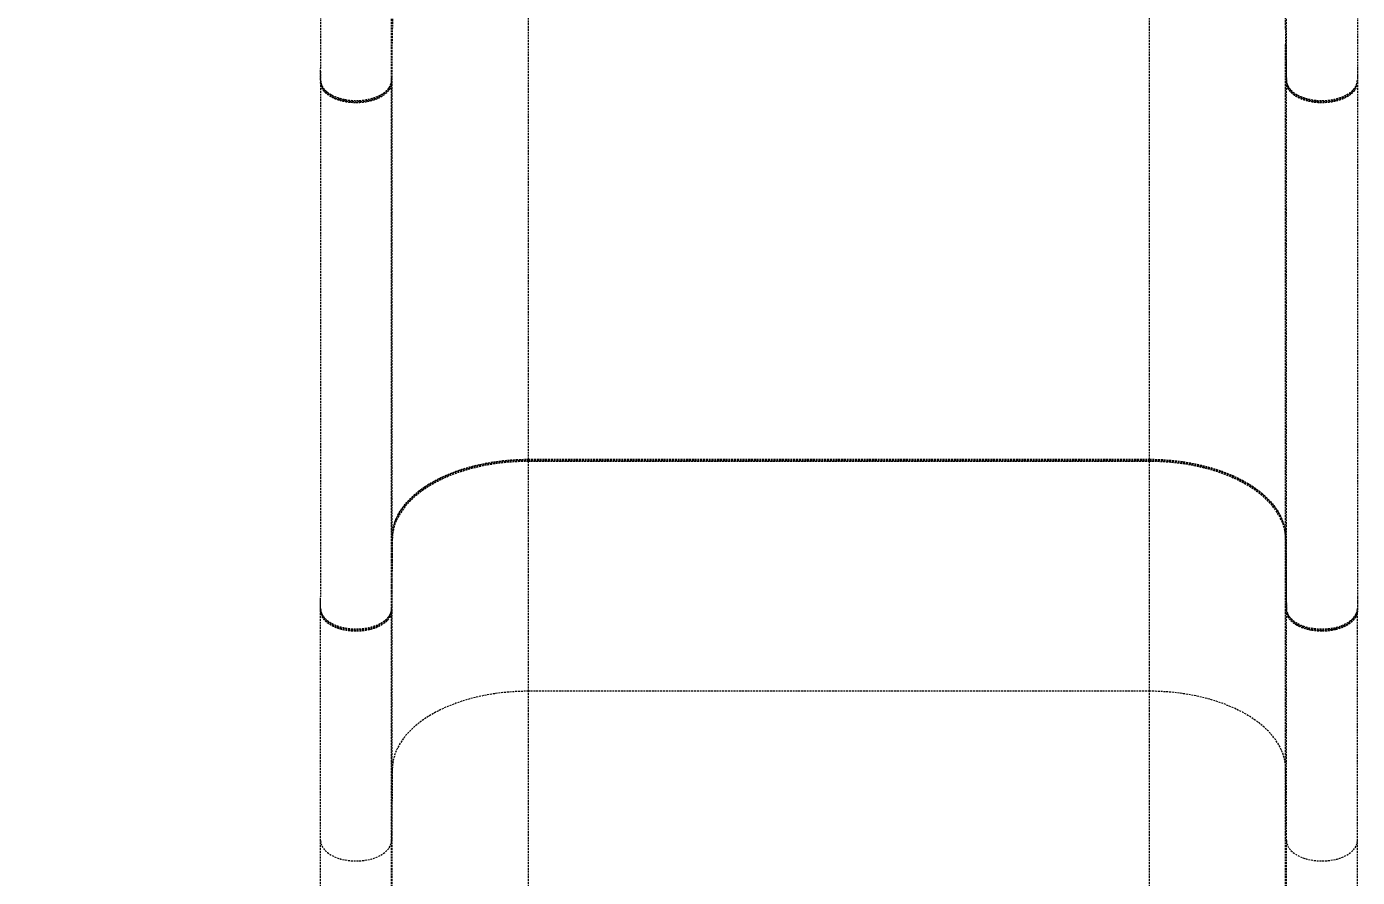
# Model space of a CAD drawing. Header units: millimetres. Extents: x -3036 to 2935, y -3673 to 3376.
# Drawn here: x -926 to -26, y -1135 to -560 of the extents above; entities that cross this region are included whole.
import ezdxf

# ---------------------------------------------------------------- set-up
doc = ezdxf.new("R2010")
doc.units = ezdxf.units.MM
doc.linetypes.add('HIDDEN', pattern=[1.905, 1.27, -0.635])
doc.layers.add('DIKOM_ОБЪЕКТ', color=7, linetype='Continuous')
doc.layers.add('DIKOM_РАЗМЕР_ОБЪЕКТА', color=7, linetype='Continuous')
doc.styles.add('style1', font='arialbd.ttf', dxfattribs={"width": 0.8})
doc.dimstyles.new('1-50', dxfattribs={"dimtxt": 300, "dimasz": 200, "dimexe": 100, "dimexo": 0, "dimgap": 100, "dimtad": 1, "dimtoh": 1, "dimtxsty": 'style1', "dimcen": 200, "dimclrd": 7, "dimclre": 7, "dimclrt": 7, "dimadec": 1, "dimazin": 2, "dimtfac": 1, "dimtmove": 0, "dimatfit": 2, "dimfxl": 0, "dimlwd": 25, "dimlwe": 18, "dimarcsym": 0})

# ---------------------------------------------------------------- blocks, each defined once
blk = doc.blocks.new('*D23')
at = {"layer": 'Defpoints', "color": 0, "transparency": 16777216}
for p in [(-1145.49, 1045), (-327.92, 1045), (-300.07, -1672.46)]:
    blk.add_point(p, dxfattribs=at)
at = {"layer": 'DIKOM_РАЗМЕР_ОБЪЕКТА', "color": 7, "lineweight": 18, "transparency": 16777216}
for p, q in [((-327.92, 1045), (-1245.49, 1045)), ((-300.07, -1672.46), (-1245.49, -1672.46))]:
    blk.add_line(p, q, dxfattribs=at)
at = {"layer": 'DIKOM_РАЗМЕР_ОБЪЕКТА', "color": 7, "lineweight": 25, "transparency": 16777216}
blk.add_line((-1145.49, -1472.46), (-1145.49, 845), dxfattribs=at)
at = {"layer": 'DIKOM_РАЗМЕР_ОБЪЕКТА', "color": 7, "transparency": 16777216}
for points in [[(-1178.82, 845), (-1112.15, 845), (-1145.49, 1045)], [(-1178.82, -1472.46), (-1112.15, -1472.46), (-1145.49, -1672.46)]]:
    blk.add_solid(points, dxfattribs=at)
at = {"layer": 'DIKOM_РАЗМЕР_ОБЪЕКТА', "color": 7, "transparency": 16777216, "insert": (-1398.66, -236.51), "char_height": 300, "attachment_point": 5, "rotation": 90, "style": 'style1'}
blk.add_mtext('2700', dxfattribs=at)

msp = doc.modelspace()

# ---------------------------------------------------------------- linework, layer by layer
at = {"layer": 'DIKOM_ОБЪЕКТ', "color": 7, "linetype": 'HIDDEN', "lineweight": 15}
for p, q in [((-727.074, -494.526), (-727.074, -588.728)), ((-679.074, -596.571), (-679.074, -494.526)), ((-74.074, -596.571), (-74.074, -494.526)), ((-26.074, -494.526), (-26.074, -588.728)), ((-586.572, -852.772), (-586.572, -497.129)), ((-166.575, -852.772), (-166.575, -497.129)), ((-679.074, -596.571), (-678.072, -548.391)), ((-75.075, -548.391), (-74.074, -596.571)), ((-678.57, -905.227), (-678.57, -572.357)), ((-74.577, -905.227), (-74.577, -572.357)), ((-727.074, -596.571), (-727.074, -588.728)), ((-727.074, -590.367), (-727.074, -598.078)), ((-26.074, -588.728), (-26.074, -596.571)), ((-26.074, -590.367), (-26.074, -598.078)), ((-727.074, -598.078), (-727.074, -945.878)), ((-679.074, -598.078), (-679.09, -598.309)), ((-679.042, -595.068), (-679.074, -598.078)), ((-679.074, -953.721), (-679.074, -598.078)), ((-74.074, -598.078), (-74.105, -595.068)), ((-74.074, -953.721), (-74.074, -598.078)), ((-26.074, -598.078), (-26.074, -945.878)), ((-586.572, -852.772), (-166.575, -852.772)), ((-586.572, -852.772), (-586.572, -852.985)), ((-586.572, -852.985), (-166.575, -852.985)), ((-586.572, -852.985), (-586.572, -853.532)), ((-586.572, -854.279), (-586.572, -853.532)), ((-586.572, -853.532), (-166.575, -853.532)), ((-586.572, -1009.579), (-586.572, -854.279)), ((-166.575, -854.279), (-586.572, -854.279)), ((-166.575, -852.772), (-166.575, -852.985)), ((-166.575, -853.532), (-166.575, -852.985)), ((-166.575, -854.279), (-166.575, -853.532)), ((-166.575, -1009.579), (-166.575, -854.279)), ((-678.57, -906.734), (-679.074, -955.229)), ((-678.57, -906.734), (-678.573, -906.672)), ((-678.57, -1062.033), (-678.57, -906.734)), ((-74.577, -905.227), (-74.074, -953.721)), ((-74.074, -955.229), (-74.577, -906.734)), ((-74.577, -1062.033), (-74.577, -906.734)), ((-727.074, -953.722), (-727.074, -945.878)), ((-727.074, -955.229), (-727.074, -947.517)), ((-679.074, -953.736), (-679.074, -953.721)), ((-74.074, -953.747), (-74.074, -953.749)), ((-26.074, -945.878), (-26.074, -953.722)), ((-26.074, -947.517), (-26.074, -955.229)), ((-727.074, -1110.528), (-727.074, -955.229)), ((-679.074, -1110.528), (-679.074, -955.229)), ((-74.074, -1110.528), (-74.074, -955.229)), ((-26.074, -955.229), (-26.091, -955.507)), ((-26.074, -1110.528), (-26.074, -955.229)), ((-50.074, -968.994), (-50.074, -968.247)), ((-166.575, -1009.579), (-586.572, -1009.579)), ((-586.572, -1282.601), (-586.572, -1009.579)), ((-166.575, -1282.601), (-166.575, -1009.579)), ((-678.57, -1062.033), (-679.074, -1110.528)), ((-678.57, -1282.601), (-678.57, -1062.033)), ((-74.074, -1110.528), (-74.577, -1062.033)), ((-74.577, -1282.601), (-74.577, -1062.033)), ((-727.074, -1282.601), (-727.074, -1110.528)), ((-679.074, -1282.601), (-679.074, -1110.528)), ((-74.074, -1282.601), (-74.074, -1110.528)), ((-26.074, -1282.601), (-26.074, -1110.528))]:
    msp.add_line(p, q, dxfattribs=at)
at = {"layer": 'DIKOM_ОБЪЕКТ', "color": 7, "linetype": 'HIDDEN', "lineweight": 15, "flags": 128}
for points in [[(-677.191, -896.434), (-677.138, -896.277), (-675.849, -893.048), (-674.211, -889.871), (-672.229, -886.759), (-669.912, -883.724), (-667.268, -880.779), (-664.308, -877.934), (-661.044, -875.2), (-657.488, -872.59), (-653.655, -870.112), (-649.558, -867.776), (-645.215, -865.592), (-640.642, -863.568), (-635.858, -861.712), (-630.88, -860.031), (-625.729, -858.532), (-620.425, -857.221), (-614.988, -856.103), (-609.439, -855.182), (-603.801, -854.462), (-598.096, -853.946), (-592.345, -853.635), (-586.572, -853.532)], [(-586.572, -854.279), (-592.327, -854.382), (-598.059, -854.692), (-603.747, -855.207), (-609.367, -855.924), (-614.897, -856.842), (-620.317, -857.957), (-625.605, -859.264), (-630.74, -860.758), (-635.701, -862.433), (-640.471, -864.283), (-645.029, -866.301), (-649.358, -868.478), (-653.442, -870.806), (-657.263, -873.276), (-660.808, -875.879), (-664.062, -878.603), (-667.012, -881.439), (-669.647, -884.376), (-671.957, -887.401), (-673.933, -890.503), (-675.566, -893.67), (-675.904, -894.433)], [(-660.96, -874.492), (-660.808, -874.372), (-657.263, -871.769), (-653.442, -869.299), (-649.358, -866.971), (-645.029, -864.794), (-640.471, -862.776), (-635.701, -860.926), (-630.74, -859.251), (-625.605, -857.757), (-620.317, -856.45), (-614.897, -855.335), (-609.367, -854.417), (-603.747, -853.7), (-598.059, -853.185), (-592.327, -852.875), (-586.572, -852.772)], [(-166.575, -852.772), (-160.82, -852.875), (-155.088, -853.185), (-149.401, -853.7), (-143.781, -854.417), (-138.25, -855.335), (-132.83, -856.45), (-127.542, -857.757), (-122.408, -859.251), (-117.446, -860.926), (-112.676, -862.776), (-108.118, -864.794), (-103.789, -866.971), (-99.705, -869.299), (-95.884, -871.769), (-92.339, -874.372), (-90.468, -875.894)], [(-166.575, -853.532), (-160.802, -853.635), (-155.051, -853.946), (-149.346, -854.462), (-143.708, -855.182), (-138.16, -856.103), (-132.723, -857.221), (-127.418, -858.532), (-122.267, -860.031), (-117.289, -861.712), (-112.505, -863.568), (-107.932, -865.592), (-103.589, -867.776), (-99.492, -870.112), (-95.659, -872.59), (-92.103, -875.2), (-88.839, -877.934), (-85.879, -880.779), (-83.235, -883.724), (-80.918, -886.759), (-78.936, -889.871), (-77.298, -893.048), (-76.009, -896.277), (-75.956, -896.434)], [(-77.59, -893.649), (-79.214, -890.503), (-81.19, -887.401), (-83.5, -884.376), (-86.135, -881.439), (-89.085, -878.603), (-92.339, -875.879), (-95.884, -873.276), (-99.705, -870.806), (-103.789, -868.478), (-108.118, -866.301), (-112.676, -864.283), (-117.446, -862.433), (-122.408, -860.758), (-127.542, -859.264), (-132.83, -857.957), (-138.25, -856.842), (-143.781, -855.924), (-149.401, -855.207), (-155.088, -854.692), (-160.82, -854.382), (-166.575, -854.279)], [(-678.57, -905.227), (-678.356, -901.927), (-677.782, -898.641), (-676.851, -895.382), (-675.566, -892.163), (-673.933, -888.996), (-671.957, -885.894), (-669.647, -882.869), (-667.012, -879.932), (-664.062, -877.096), (-660.96, -874.492)], [(-90.468, -875.894), (-89.085, -877.096), (-86.135, -879.932), (-83.5, -882.869), (-81.19, -885.894), (-79.214, -888.996), (-77.581, -892.163), (-76.296, -895.382), (-75.365, -898.641), (-74.791, -901.927), (-74.577, -905.227)], [(-679.074, -953.721), (-679.068, -953.148), (-679.044, -950.854), (-678.949, -941.677), (-678.57, -905.227)], [(-74.577, -906.734), (-74.572, -906.654), (-74.563, -906.596)], [(-74.074, -953.747), (-73.879, -955.471), (-73.309, -957.168), (-72.374, -958.81), (-71.087, -960.372), (-69.469, -961.829), (-67.546, -963.159), (-65.347, -964.34), (-62.908, -965.354), (-60.266, -966.184), (-57.464, -966.818), (-54.546, -967.246), (-51.557, -967.461), (-48.545, -967.459), (-45.557, -967.241), (-42.64, -966.81), (-39.84, -966.173), (-37.202, -965.34), (-34.766, -964.324), (-32.571, -963.14), (-30.652, -961.809), (-29.039, -960.35), (-27.757, -958.786), (-26.827, -957.143), (-26.263, -955.446), (-26.074, -953.722)], [(-586.572, -1009.579), (-592.327, -1009.682), (-598.059, -1009.992), (-603.747, -1010.506), (-609.367, -1011.224), (-614.897, -1012.142), (-620.317, -1013.256), (-625.605, -1014.563), (-630.74, -1016.057), (-635.701, -1017.733), (-640.471, -1019.583), (-645.029, -1021.6), (-649.358, -1023.778), (-653.442, -1026.106), (-657.263, -1028.576), (-660.808, -1031.179), (-664.062, -1033.903), (-667.012, -1036.739), (-669.647, -1039.675), (-671.957, -1042.7), (-673.933, -1045.802), (-675.566, -1048.969), (-676.851, -1052.188), (-677.782, -1055.447), (-678.356, -1058.733), (-678.57, -1062.033)], [(-74.577, -1062.033), (-74.791, -1058.733), (-75.365, -1055.447), (-76.296, -1052.188), (-77.581, -1048.969), (-79.214, -1045.802), (-81.19, -1042.7), (-83.5, -1039.675), (-86.135, -1036.739), (-89.085, -1033.903), (-92.339, -1031.179), (-95.884, -1028.576), (-99.705, -1026.106), (-103.789, -1023.778), (-108.118, -1021.6), (-112.676, -1019.583), (-117.446, -1017.733), (-122.408, -1016.057), (-127.542, -1014.563), (-132.83, -1013.256), (-138.25, -1012.142), (-143.781, -1011.224), (-149.401, -1010.506), (-155.088, -1009.992), (-160.82, -1009.682), (-166.575, -1009.579)], [(-727.074, -1110.528), (-726.884, -1112.253), (-726.32, -1113.951), (-725.388, -1115.596), (-724.105, -1117.16), (-722.49, -1118.619), (-720.569, -1119.951), (-718.372, -1121.135), (-715.933, -1122.151), (-713.292, -1122.984), (-710.49, -1123.62), (-707.571, -1124.05), (-704.581, -1124.267), (-701.567, -1124.267), (-698.576, -1124.05), (-695.657, -1123.62), (-692.855, -1122.984), (-690.214, -1122.151), (-687.775, -1121.135), (-685.578, -1119.951), (-683.657, -1118.619), (-682.042, -1117.16), (-680.759, -1115.596), (-679.828, -1113.951), (-679.263, -1112.253), (-679.074, -1110.528)], [(-74.074, -1110.528), (-73.884, -1112.253), (-73.32, -1113.951), (-72.388, -1115.596), (-71.105, -1117.16), (-69.49, -1118.619), (-67.569, -1119.951), (-65.372, -1121.135), (-62.933, -1122.151), (-60.292, -1122.984), (-57.49, -1123.62), (-54.571, -1124.05), (-51.581, -1124.267), (-48.567, -1124.267), (-45.576, -1124.05), (-42.657, -1123.62), (-39.855, -1122.984), (-37.214, -1122.151), (-34.775, -1121.135), (-32.578, -1119.951), (-30.657, -1118.619), (-29.042, -1117.16), (-27.759, -1115.596), (-26.828, -1113.951), (-26.263, -1112.253), (-26.074, -1110.528)]]:
    msp.add_lwpolyline(points, dxfattribs=at)
at = {"layer": 'DIKOM_ОБЪЕКТ', "color": 7, "linetype": 'HIDDEN', "lineweight": 15}
for centre, radius, start, end in [((-726.32, -598.096), 0.754, 127.687144, 178.665095), ((-26.827, -598.095), 0.754, 1.31565, 52.332111), ((-646.594, -907.225), 31.98, 156.42236, 179.120925), ((-107.15, -907.346), 32.578, 1.076985, 24.862283), ((-726.359, -955.235), 0.714, 143.742314, 179.446968), ((-26.774, -955.232), 0.7, 0.304995, 28.907669), ((-65.6, -965.011), 1.445, 148.878301, 178.074503), ((-56.463, -967.997), 2.796, 163.687286, 178.958433), ((-43.687, -967.998), 2.798, 1.048523, 16.305758)]:
    msp.add_arc(centre, radius, start, end, dxfattribs=at)
msp.add_ellipse((-50.074, -929.659), major_axis=(22.899, 27.123), ratio=0.2649316, start_param=2.8375256, end_param=2.8393904, dxfattribs=at)
for points, knots in [([(-727.074, -596.571), (-726.96, -597.601), (-726.768, -599.342), (-725.444, -601.698), (-723.753, -603.681), (-721.435, -605.537), (-718.565, -607.171), (-715.227, -608.519), (-711.502, -609.534), (-707.402, -610.19), (-703.399, -610.395), (-699.655, -610.246), (-696.112, -609.804), (-692.504, -609.003), (-689.031, -607.818), (-685.926, -606.294), (-683.334, -604.518), (-681.279, -602.492), (-679.956, -600.453), (-679.204, -598.455), (-679.117, -597.203), (-679.074, -596.571)], [0, 0, 0, 0, 0.0712648, 0.1205181, 0.171, 0.2239263, 0.2783878, 0.3313135, 0.3857743, 0.441932, 0.4999341, 0.5449785, 0.5909557, 0.6438823, 0.6983426, 0.7512695, 0.8057298, 0.8586564, 0.9131184, 0.9561539, 1, 1, 1, 1]), ([(-679.09, -598.309), (-679.104, -598.608), (-679.149, -599.562), (-679.608, -601.171), (-680.67, -603.171), (-682.373, -605.173), (-684.73, -607.056), (-687.632, -608.702), (-690.945, -610.034), (-694.633, -611.034), (-697.591, -611.512), (-700.681, -611.808), (-703.913, -611.909), (-708.091, -611.613), (-712.074, -610.909), (-715.687, -609.869), (-718.972, -608.477), (-721.778, -606.808), (-724.08, -604.874), (-725.764, -602.75), (-726.864, -600.46), (-727.003, -598.88), (-727.074, -598.078)], [0, 0, 0, 0, 0.02089845, 0.06660937, 0.11328598, 0.16649432, 0.22124538, 0.27445369, 0.32920403, 0.38241192, 0.4371626, 0.45154801, 0.50787238, 0.56603591, 0.61924418, 0.67399624, 0.72720376, 0.78195539, 0.83516258, 0.8899138, 0.94413851, 1, 1, 1, 1]), ([(-726.445, -599.685), (-726.435, -599.747), (-726.312, -600.571), (-725.455, -602.104), (-723.839, -604.201), (-721.573, -606.106), (-718.791, -607.762), (-715.566, -609.135), (-711.981, -610.168), (-708.071, -610.864), (-703.926, -611.158), (-700.732, -611.063), (-697.676, -610.771), (-694.756, -610.299), (-691.125, -609.321), (-687.838, -607.999), (-684.978, -606.385), (-682.633, -604.515), (-680.973, -602.545), (-680.017, -600.884), (-679.789, -599.918), (-679.714, -599.6)], [0, 0, 0, 0, 0.004884, 0.0646022, 0.1243222, 0.1840414, 0.2437636, 0.3034859, 0.3632066, 0.4229302, 0.4862623, 0.5495943, 0.5655081, 0.625229, 0.6849514, 0.7446725, 0.8043933, 0.8641119, 0.9238298, 0.9749374, 1, 1, 1, 1]), ([(-74.074, -596.571), (-74.031, -597.196), (-73.944, -598.457), (-73.195, -600.444), (-71.864, -602.497), (-69.829, -604.505), (-67.214, -606.299), (-64.138, -607.809), (-60.634, -609.005), (-57.055, -609.801), (-53.49, -610.246), (-49.827, -610.393), (-45.848, -610.198), (-41.813, -609.568), (-38.052, -608.563), (-34.727, -607.241), (-31.811, -605.603), (-29.485, -603.768), (-27.751, -601.767), (-26.391, -599.394), (-26.191, -597.617), (-26.074, -596.571)], [0, 0, 0, 0, 0.0433568, 0.0875433, 0.1404703, 0.1949315, 0.2478583, 0.3023192, 0.3552456, 0.4097066, 0.4544305, 0.5000672, 0.5555194, 0.612746, 0.6656721, 0.7201338, 0.7730605, 0.8275219, 0.876955, 0.9276306, 1, 1, 1, 1]), ([(-26.074, -598.078), (-26.085, -598.393), (-26.125, -599.471), (-26.636, -601.321), (-27.904, -603.52), (-29.823, -605.59), (-32.296, -607.422), (-35.298, -609.01), (-38.807, -610.316), (-42.844, -611.289), (-47.078, -611.811), (-51.284, -611.89), (-55.267, -611.586), (-59.152, -610.891), (-62.758, -609.843), (-66.035, -608.446), (-68.831, -606.771), (-71.12, -604.832), (-72.786, -602.712), (-73.869, -600.434), (-74.005, -598.871), (-74.074, -598.078)], [0, 0, 0, 0, 0.0218815, 0.0748088, 0.1292702, 0.1821972, 0.2366594, 0.2895861, 0.3440481, 0.4025066, 0.4630575, 0.5154966, 0.5694267, 0.6223536, 0.6768154, 0.7297423, 0.7842047, 0.8371321, 0.8915934, 0.9450069, 1, 1, 1, 1]), ([(-73.488, -599.438), (-73.471, -599.567), (-73.351, -600.458), (-72.489, -602.06), (-70.877, -604.16), (-68.625, -606.069), (-65.852, -607.731), (-62.636, -609.11), (-59.057, -610.15), (-55.241, -610.838), (-51.288, -611.14), (-47.158, -611.068), (-42.959, -610.55), (-38.983, -609.601), (-35.496, -608.301), (-32.538, -606.746), (-30.077, -604.926), (-28.217, -602.893), (-27.125, -601.195), (-26.884, -600.175), (-26.822, -599.912)], [0, 0, 0, 0, 0.0101228, 0.0699566, 0.129788, 0.1896198, 0.2494551, 0.30929, 0.3691257, 0.4289618, 0.4882291, 0.5474964, 0.6138039, 0.6801111, 0.7399446, 0.7997786, 0.8596093, 0.9194403, 0.9792726, 1, 1, 1, 1]), ([(-661.041, -874.717), (-660.065, -873.967), (-658.018, -872.395), (-654.594, -870.136), (-650.853, -867.919), (-646.885, -865.833), (-642.712, -863.882), (-638.345, -862.074), (-633.8, -860.415), (-629.093, -858.911), (-624.239, -857.567), (-619.255, -856.387), (-614.16, -855.376), (-608.969, -854.538), (-603.7, -853.875), (-598.373, -853.39), (-593.1, -853.09), (-589.159, -852.992), (-587.014, -852.986), (-586.572, -852.985)], [0, 0, 0, 0, 0.0565185, 0.1185982, 0.1806752, 0.2427522, 0.3048323, 0.3669155, 0.429004, 0.491097, 0.5531948, 0.6152971, 0.6774043, 0.7395145, 0.801628, 0.8637437, 0.9258614, 0.9847157, 1, 1, 1, 1]), ([(-166.575, -852.985), (-165.63, -852.99), (-162.888, -853.005), (-158.355, -853.167), (-152.999, -853.531), (-147.689, -854.076), (-142.444, -854.797), (-137.283, -855.693), (-132.222, -856.76), (-127.28, -857.995), (-122.473, -859.393), (-117.817, -860.95), (-113.33, -862.659), (-109.026, -864.515), (-104.919, -866.512), (-101.027, -868.642), (-97.352, -870.896), (-93.942, -873.277), (-91.624, -875.023), (-90.526, -876.002), (-90.396, -876.118)], [0, 0, 0, 0, 0.03157242, 0.09161471, 0.15166236, 0.21170844, 0.27175229, 0.33179363, 0.39183124, 0.45186468, 0.51189354, 0.57191706, 0.63193508, 0.6919474, 0.75195371, 0.81195488, 0.87195123, 0.9319448, 0.99193774, 1, 1, 1, 1]), ([(-727.074, -953.722), (-727.015, -954.449), (-726.896, -955.939), (-725.907, -958.156), (-724.304, -960.283), (-722.068, -962.243), (-719.318, -963.944), (-716.08, -965.368), (-712.504, -966.451), (-708.626, -967.181), (-704.626, -967.524), (-700.545, -967.477), (-696.573, -967.041), (-692.75, -966.221), (-689.253, -965.056), (-686.118, -963.556), (-683.492, -961.793), (-681.397, -959.783), (-680.02, -957.732), (-679.218, -955.691), (-679.122, -954.392), (-679.074, -953.736)], [0, 0, 0, 0, 0.0504758, 0.1034187, 0.1578969, 0.2108389, 0.2653175, 0.3182601, 0.3727373, 0.4256814, 0.4801592, 0.5331024, 0.5875795, 0.6405218, 0.6950001, 0.7479438, 0.8024211, 0.8553645, 0.9098418, 0.9544688, 1, 1, 1, 1]), ([(-74.074, -953.722), (-74.074, -953.724), (-74.074, -953.732), (-74.074, -953.74), (-74.074, -953.746)], [0, 0, 0, 0, 0.2463838, 1, 1, 1, 1]), ([(-679.074, -955.229), (-679.119, -955.866), (-679.21, -957.142), (-679.975, -959.152), (-681.328, -961.204), (-683.383, -963.216), (-686.004, -964.995), (-689.101, -966.504), (-692.602, -967.685), (-696.183, -968.474), (-699.706, -968.904), (-703.059, -969.039), (-706.639, -968.899), (-710.364, -968.41), (-714.122, -967.524), (-717.56, -966.283), (-720.595, -964.733), (-723.122, -962.91), (-725.011, -960.957), (-726.26, -958.953), (-726.957, -957.059), (-727.037, -955.806), (-727.074, -955.229)], [0, 0, 0, 0, 0.0442674, 0.0885354, 0.1422213, 0.1959078, 0.2495937, 0.3032804, 0.3569657, 0.4106528, 0.4553253, 0.4999999, 0.5441058, 0.5977915, 0.6514772, 0.7051636, 0.7588508, 0.8125367, 0.8662223, 0.9130916, 0.9599604, 1, 1, 1, 1]), ([(-726.6, -956.296), (-726.598, -956.316), (-726.525, -957.001), (-725.951, -958.327), (-724.751, -960.308), (-722.875, -962.237), (-720.382, -964.038), (-717.383, -965.569), (-713.987, -966.795), (-710.275, -967.67), (-706.595, -968.153), (-703.06, -968.291), (-699.748, -968.157), (-696.267, -967.733), (-692.73, -966.954), (-689.271, -965.787), (-686.212, -964.296), (-683.625, -962.539), (-681.585, -960.552), (-680.287, -958.524), (-679.66, -957.107), (-679.582, -956.423), (-679.576, -956.367)], [0, 0, 0, 0, 0.0015045, 0.0523944, 0.1032853, 0.1615746, 0.2198636, 0.2781553, 0.3364473, 0.3947405, 0.4530337, 0.500926, 0.5494311, 0.5979341, 0.6562283, 0.7145224, 0.7728161, 0.8311106, 0.8894028, 0.9476938, 0.9957666, 1, 1, 1, 1]), ([(-74.074, -955.229), (-74.073, -955.213), (-74.071, -955.107), (-74.015, -954.89), (-73.863, -954.733), (-73.781, -954.649)], [0, 0, 0, 0, 0.0707932, 0.50058, 1, 1, 1, 1]), ([(-67.044, -964.962), (-67.392, -964.755), (-68.642, -964.011), (-70.517, -962.556), (-72.361, -960.512), (-73.599, -958.267), (-74.041, -956.473), (-74.068, -955.451), (-74.074, -955.229)], [0, 0, 0, 0, 0.0798995, 0.2870921, 0.5000319, 0.7158837, 0.9382653, 1, 1, 1, 1]), ([(-73.329, -957.096), (-73.292, -957.272), (-73.09, -958.223), (-72.07, -959.846), (-70.283, -961.877), (-68.427, -963.317), (-67.181, -964.06), (-66.837, -964.264)], [0, 0, 0, 0, 0.0649828, 0.3498683, 0.6229773, 0.8960887, 1, 1, 1, 1]), ([(-41.001, -967.212), (-40.071, -966.967), (-38.209, -966.477), (-35.421, -965.4), (-32.718, -964), (-30.185, -962.184), (-28.27, -960.12), (-27.14, -958.375), (-26.896, -957.36), (-26.834, -957.102)], [0, 0, 0, 0, 0.1300654, 0.26012947, 0.42575635, 0.59138319, 0.77305721, 0.94236448, 1, 1, 1, 1]), ([(-26.091, -955.507), (-26.101, -955.738), (-26.143, -956.732), (-26.651, -958.498), (-27.958, -960.759), (-29.94, -962.847), (-32.486, -964.688), (-35.22, -966.102), (-38.054, -967.201), (-39.939, -967.697), (-40.889, -967.946)], [0, 0, 0, 0, 0.0435897, 0.1871705, 0.3349154, 0.4912167, 0.6317597, 0.7761972, 0.8871565, 1, 1, 1, 1]), ([(-59.258, -967.946), (-60.436, -967.628), (-62.826, -966.983), (-65.357, -965.892), (-66.682, -965.162), (-67.044, -964.962)], [0, 0, 0, 0, 0.4143623, 0.8402138, 1, 1, 1, 1]), ([(-66.837, -964.264), (-66.48, -964.461), (-65.196, -965.169), (-62.701, -966.249), (-60.342, -966.888), (-59.146, -967.212)], [0, 0, 0, 0, 0.159822, 0.5741684, 1, 1, 1, 1]), ([(-50.074, -968.994), (-51.375, -968.959), (-54.013, -968.888), (-57.079, -968.435), (-58.791, -968.051), (-59.258, -967.946)], [0, 0, 0, 0, 0.4143613, 0.8402122, 1, 1, 1, 1]), ([(-59.146, -967.212), (-58.684, -967.316), (-57.027, -967.687), (-54.001, -968.138), (-51.395, -968.211), (-50.074, -968.247)], [0, 0, 0, 0, 0.1598213, 0.5741684, 1, 1, 1, 1]), ([(-50.074, -968.247), (-49.578, -968.241), (-47.799, -968.221), (-44.704, -967.974), (-42.247, -967.468), (-41.001, -967.212)], [0, 0, 0, 0, 0.159824, 0.5741672, 1, 1, 1, 1]), ([(-40.889, -967.946), (-42.115, -968.2), (-44.601, -968.713), (-47.735, -968.968), (-49.572, -968.989), (-50.074, -968.994)], [0, 0, 0, 0, 0.4143625, 0.8402108, 1, 1, 1, 1])]:
    msp.add_open_spline(points, degree=3, knots=knots, dxfattribs=at)

# ---------------------------------------------------------------- dimensions: what is measured, and where the dimension line sits
at = {"layer": 'DIKOM_РАЗМЕР_ОБЪЕКТА'}
dim = msp.add_linear_dim(base=(-1145.487, 1044.997), p1=(-300.07, -1672.461), p2=(-327.92, 1044.997), angle=90, text='2700', dimstyle='1-50', dxfattribs=at)
dim.commit()
dim.dimension.update_dxf_attribs({"geometry": '*D23', "text_midpoint": (-1145.487, -236.514), "dimtype": 160})

doc.saveas('drawing.dxf')
